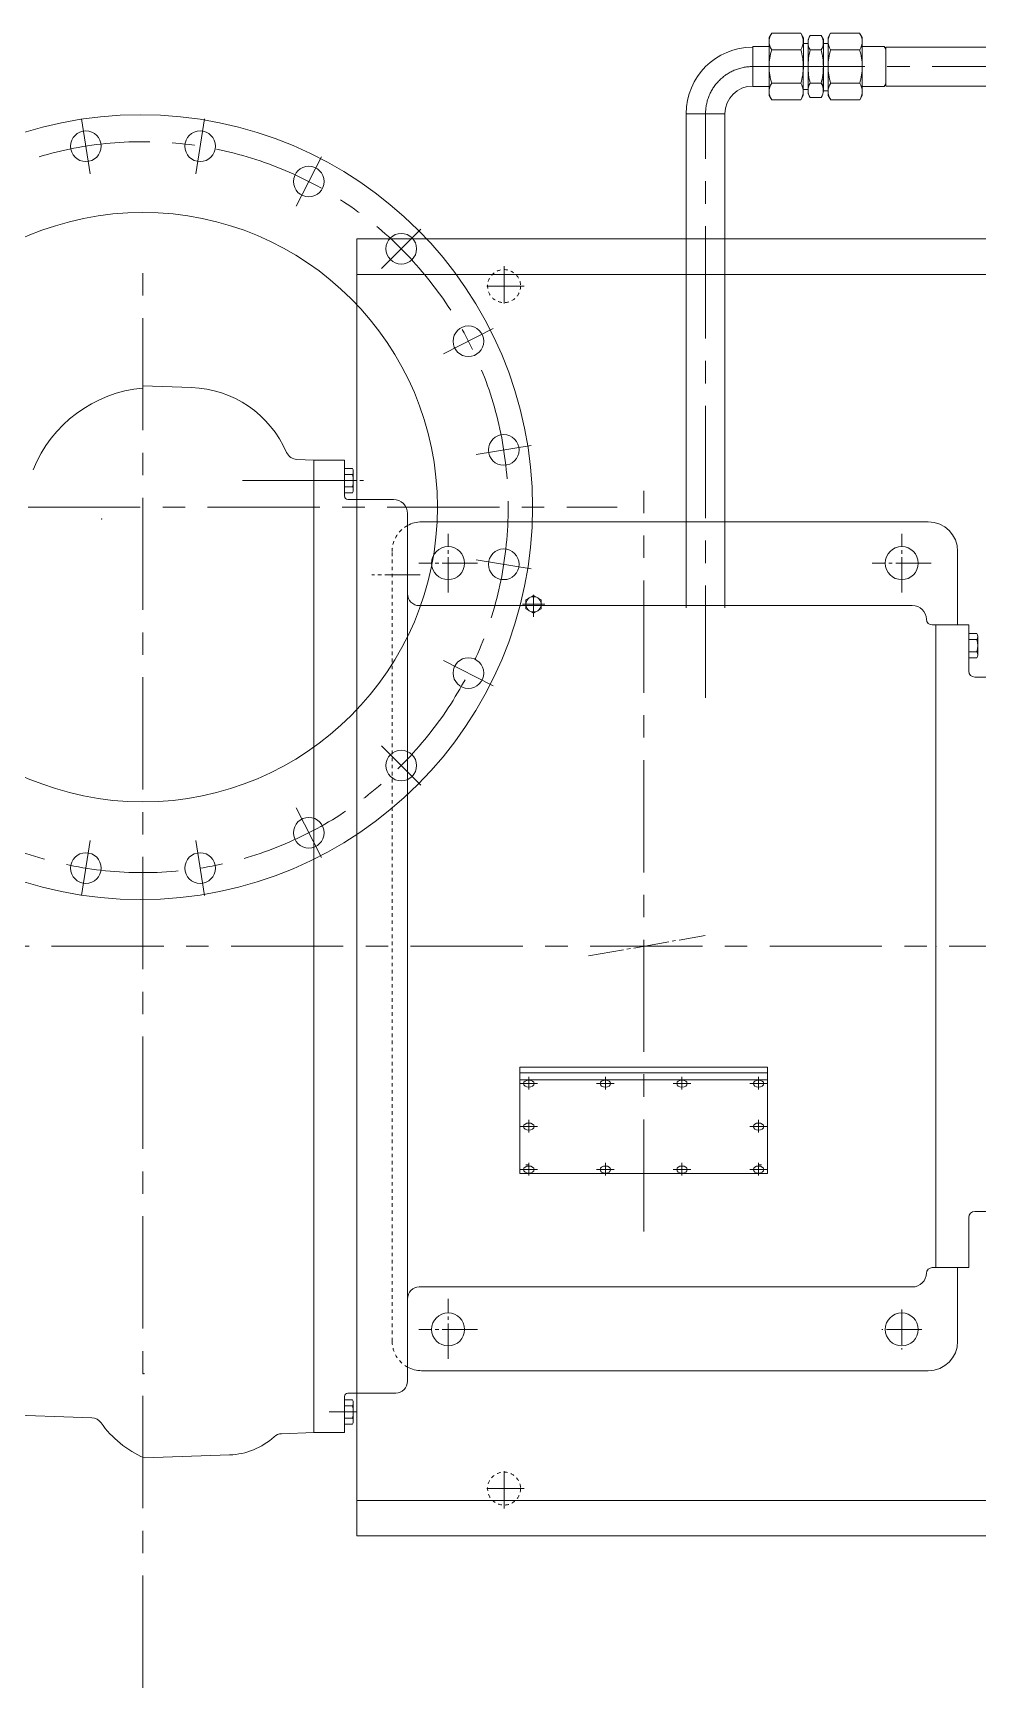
# Model space of a CAD drawing. Header units: inches. Extents: x 0 to 26418, y 0 to 20128.
# Drawn here: x 11710 to 12512, y 8148 to 9552 of the extents above; entities that cross this region are included whole.
import ezdxf

# ---------------------------------------------------------------- set-up
doc = ezdxf.new("R2010")
doc.units = ezdxf.units.IN
doc.header["$MEASUREMENT"] = 0
for name, pattern in [('CENTER', [50.8, 31.75, -6.35, 6.35, -6.35]), ('EB_DASH', [6, 3, -3]), ('EB_DASHDOT', [39, 30, -3, 3, -3])]:
    doc.linetypes.add(name, pattern=pattern)
for name, color, linetype, lineweight in [('CAXA1', 5, 'CENTER', 5), ('CAXAEB0', 7, 'Continuous', 5), ('CAXA中心线层', 5, 'CENTER', 5), ('CAXA细实线层', 7, 'Continuous', 5), ('CAXA虚线层', 96, 'EB_DASH', 5)]:
    doc.layers.add(name, color=color, linetype=linetype, lineweight=lineweight)

msp = doc.modelspace()

# ---------------------------------------------------------------- linework, layer by layer
at = {"color": 7, "lineweight": 5}
for p, q in [((12334.82, 9547.82), (12334.8, 9523.31)), ((12334.82, 9547.82), (12337.01, 9551.61)), ((12337.01, 9551.61), (12361.63, 9551.58)), ((12363.82, 9547.79), (12361.63, 9551.58)), ((12363.82, 9547.79), (12363.82, 9542.78)), ((12367.82, 9546.28), (12369.73, 9549.58)), ((12367.82, 9546.28), (12367.82, 9542.78)), ((12369.73, 9549.58), (12378.92, 9549.57)), ((12380.82, 9546.27), (12378.92, 9549.57)), ((12380.82, 9546.27), (12380.81, 9539.77)), ((12384.8, 9547.88), (12386.99, 9551.67)), ((12384.8, 9547.88), (12384.8, 9542.87)), ((12411.61, 9551.68), (12386.99, 9551.67)), ((12413.8, 9547.89), (12411.61, 9551.68)), ((12413.8, 9547.89), (12413.81, 9523.36)), ((12320.8, 9540.32), (12334.81, 9540.31)), ((12320.8, 9540.32), (12320.8, 9506.32)), ((12320.8, 9506.77), (12320.8, 9540.06)), ((12336.97, 9537.46), (12361.6, 9537.48)), ((12363.78, 9498.77), (12363.82, 9542.78)), ((12363.82, 9542.78), (12367.82, 9542.78)), ((12367.78, 9500.28), (12367.8, 9542.78)), ((12369.69, 9537.41), (12378.88, 9537.42)), ((12380.8, 9544.27), (12380.8, 9502.27)), ((12380.8, 9502.77), (12380.8, 9543.77)), ((12384.8, 9542.87), (12380.8, 9542.87)), ((12384.82, 9498.86), (12384.8, 9542.87)), ((12411.62, 9537.53), (12387, 9537.52)), ((12432.52, 9540.38), (12413.81, 9540.38)), ((12433.87, 9538.05), (12432.52, 9540.39)), ((12433.87, 9539.82), (12433.88, 9506.82)), ((12433.87, 9539.77), (12643.29, 9539.77)), ((12334.8, 9523.31), (12334.78, 9498.8)), ((12380.8, 9523.27), (12380.78, 9503.04)), ((12413.81, 9523.38), (12413.82, 9498.87)), ((12310.8, 9509.81), (12310.8, 9509.78)), ((12310.8, 9504.8), (12310.8, 9504.77)), ((12310.8, 9504.8), (12310.8, 9504.77)), ((12320.8, 9506.32), (12334.78, 9506.31)), ((12336.97, 9509.16), (12361.6, 9509.13)), ((12363.78, 9503.78), (12367.78, 9503.78)), ((12369.69, 9509.13), (12378.88, 9509.12)), ((12411.63, 9509.23), (12387, 9509.22)), ((12432.53, 9506.38), (12413.82, 9506.38)), ((12433.88, 9508.72), (12432.53, 9506.38)), ((12433.88, 9506.77), (12643.26, 9506.77)), ((12334.78, 9498.8), (12336.96, 9495.01)), ((12336.96, 9495.01), (12361.58, 9494.98)), ((12363.78, 9498.77), (12361.58, 9494.98)), ((12367.78, 9500.28), (12369.68, 9496.98)), ((12369.68, 9496.98), (12378.87, 9496.97)), ((12380.8, 9502.77), (12384.83, 9502.77)), ((12384.82, 9498.86), (12387.01, 9495.07)), ((12411.63, 9495.08), (12387.01, 9495.07)), ((12413.82, 9498.87), (12411.63, 9495.08)), ((12297.3, 9483.27), (12264.3, 9483.27)), ((12264.3, 9064.08), (12264.3, 9483.27)), ((12297.3, 9064.08), (12297.3, 9483.27)), ((11984.8, 9156.04), (11984.8, 9377.04)), ((11984.8, 9377.04), (14534.8, 9377.04)), ((11984.8, 9347.04), (14534.8, 9347.04)), ((11948.3, 9189.54), (11974.3, 9189.54)), ((11948.3, 8364.54), (11948.3, 9189.54)), ((11974.3, 9189.54), (11974.3, 9159.04)), ((11977.3, 9156.04), (12015.8, 9156.04)), ((12027.8, 9144.04), (12027.8, 8673.04)), ((12039.8, 9137.04), (12469.8, 9137.04)), ((12494.8, 9112.04), (12494.8, 9049.58)), ((12456.3, 9066.04), (12037.8, 9066.04)), ((12473.29, 9049.58), (12504.3, 9049.58)), ((12476.3, 9014.58), (12476.3, 9049.58)), ((12476.3, 8504.5), (12476.3, 9049.58)), ((12504.3, 9049.58), (12504.3, 9010.4)), ((12511.03, 9042.48), (12504.3, 9042.48)), ((12511.03, 9037.28), (12504.3, 9037.28)), ((12511.03, 9026.89), (12504.3, 9026.89)), ((12511.8, 9039.88), (12511.8, 9024.29)), ((12511.03, 9021.69), (12504.3, 9021.69)), ((12509.3, 9005.4), (12561.3, 9005.4)), ((12027.8, 8470.56), (12027.8, 8673.04)), ((12123.3, 8674.54), (12333.3, 8674.54)), ((12123.3, 8584.34), (12123.3, 8674.54)), ((12123.3, 8669.8), (12333.3, 8669.8)), ((12123.3, 8663.82), (12333.3, 8663.82)), ((12130.8, 8655.44), (12130.8, 8666.25)), ((12195.8, 8655.44), (12195.8, 8666.25)), ((12228.3, 8652.58), (12228.3, 8668.54)), ((12260.8, 8655.44), (12260.8, 8666.25)), ((12325.8, 8655.44), (12325.8, 8666.25)), ((12333.3, 8584.34), (12333.3, 8674.54)), ((12123.3, 8660.56), (12138.3, 8660.56)), ((12123.3, 8660.56), (12138.3, 8660.56)), ((12188.3, 8660.56), (12203.3, 8660.56)), ((12188.3, 8660.56), (12203.3, 8660.56)), ((12253.3, 8660.56), (12268.3, 8660.56)), ((12253.3, 8660.56), (12268.3, 8660.56)), ((12318.3, 8660.56), (12333.3, 8660.56)), ((12318.3, 8660.56), (12333.3, 8660.56)), ((12123.3, 8624.15), (12138.3, 8624.15)), ((12123.3, 8624.15), (12138.3, 8624.15)), ((12130.8, 8619.03), (12130.8, 8629.83)), ((12318.3, 8624.14), (12333.3, 8624.14)), ((12318.3, 8624.14), (12333.3, 8624.14)), ((12325.8, 8619.02), (12325.8, 8629.82)), ((12128.3, 8591.58), (12130.8, 8591.58)), ((12130.8, 8582.53), (12130.8, 8593.34)), ((12195.8, 8582.53), (12195.8, 8593.34)), ((12260.8, 8582.53), (12260.8, 8593.34)), ((12325.8, 8582.53), (12325.8, 8593.34)), ((12325.8, 8591.58), (12328.3, 8591.58)), ((12123.3, 8587.65), (12138.3, 8587.65)), ((12123.3, 8587.65), (12138.3, 8587.65)), ((12123.3, 8584.34), (12333.3, 8584.34)), ((12188.3, 8587.65), (12203.3, 8587.65)), ((12188.3, 8587.65), (12203.3, 8587.65)), ((12253.3, 8587.65), (12268.3, 8587.65)), ((12253.3, 8587.65), (12268.3, 8587.65)), ((12318.3, 8587.65), (12333.3, 8587.65)), ((12318.3, 8587.65), (12333.3, 8587.65)), ((12561.3, 8552.04), (12509.3, 8552.04)), ((12510.3, 8552.04), (12510.3, 8552.02)), ((12504.3, 8504.5), (12504.3, 8547.04)), ((12473.29, 8504.5), (12504.3, 8504.5)), ((12494.8, 8442.04), (12494.8, 8504.5)), ((12456.3, 8488.04), (12037.8, 8488.04)), ((12027.8, 8408.04), (12027.8, 8470.56)), ((12039.8, 8417.04), (12469.8, 8417.04)), ((11974.3, 8364.54), (11974.3, 8395.04)), ((11977.3, 8398.04), (12017.8, 8398.04)), ((11984.8, 8277.04), (11984.8, 8398.04)), ((11948.3, 8364.54), (11974.3, 8364.54)), ((11984.8, 8307.04), (14534.8, 8307.04)), ((11984.8, 8277.04), (14534.8, 8277.04))]:
    msp.add_line(p, q, dxfattribs=at)
for centre, radius in [((11801.15, 9149.54), 332.85), ((11754.8, 9455.72), 13), ((11851.79, 9455.72), 13), ((11944.04, 9425.75), 13), ((11803.28, 9149.54), 250), ((12022.5, 9368.74), 13), ((12079.51, 9290.28), 13), ((12109.48, 9198.04), 13), ((12062.3, 9102.04), 14), ((12109.48, 9101.05), 13), ((12447.3, 9102.04), 14), ((12079.51, 9008.8), 13), ((12022.5, 8930.34), 13), ((11944.04, 8873.33), 13), ((11754.8, 8843.36), 13), ((11851.79, 8843.36), 13), ((12062.3, 8452.04), 14), ((12447.3, 8452.04), 14)]:
    msp.add_circle(centre, radius, dxfattribs=at)
for centre, radius, start, end in [((12347.31, 9544.54), 12.53, 145.66719, 214.43568), ((12351.25, 9544.55), 12.53, 325.66719, 34.43568), ((12378.42, 9543.49), 10.64, 145.22625, 214.87662), ((12370.14, 9543.48), 10.64, 325.22625, 34.87662), ((12397.33, 9544.6), 12.53, 145.63425, 214.40275), ((12401.28, 9544.6), 12.53, 325.63425, 34.40275), ((12320.8, 9483.27), 56.5, 90, 180), ((12381.63, 9523.35), 46.83, 162.46348, 180.05143), ((12316.97, 9523.29), 46.83, 0.05143, 17.63939), ((12421.3, 9523.3), 53.5, 164.71426, 180.05143), ((12327.3, 9523.22), 53.5, 0.05143, 15.38861), ((12431.64, 9523.38), 46.83, 162.43054, 180.0185), ((12366.98, 9523.36), 46.83, 0.0185, 17.60645), ((12381.63, 9523.27), 46.83, 179.94857, 197.53652), ((12316.97, 9523.32), 46.83, 342.36061, 359.94857), ((12421.3, 9523.23), 53.5, 179.94857, 195.28574), ((12327.3, 9523.31), 53.5, 344.61139, 359.94857), ((12431.64, 9523.38), 46.83, 180.01851, 197.60646), ((12366.98, 9523.36), 46.83, 342.43056, 0.01851), ((12320.8, 9483.27), 23.5, 90, 180), ((12347.31, 9502.07), 12.53, 145.56432, 214.33281), ((12351.25, 9502.07), 12.53, 325.56432, 34.33281), ((12378.42, 9503.04), 10.64, 145.12338, 214.77375), ((12370.14, 9503.05), 10.64, 325.12338, 34.77375), ((12397.35, 9502.15), 12.53, 145.63426, 214.40276), ((12401.29, 9502.15), 12.53, 325.63426, 34.40276), ((11977.3, 9159.04), 3, 180, 270), ((12015.8, 9144.04), 12, 0, 90), ((12039.8, 9112.04), 25, 90, 118.69156), ((12469.8, 9112.04), 25, 0, 90), ((12037.8, 9076.04), 10, 180, 270), ((12456.3, 9054.04), 12, 1.84072, 90), ((12473.29, 9054.58), 5, 181.84069, 270.00001), ((12507.01, 9039.88), 4.79, 327.13277, 32.86723), ((12493.8, 9032.08), 18, 343.22135, 16.77865), ((12507.01, 9024.29), 4.79, 327.13277, 32.86723), ((12509.3, 9010.4), 5, 180, 270), ((12509.3, 8547.04), 5, 90, 180), ((12456.3, 8500.04), 12, 270, 360), ((12473.29, 8499.5), 5, 89.99999, 178.15931), ((12037.8, 8478.04), 10, 90, 180), ((12469.8, 8442.04), 25, 270, 360), ((12039.8, 8442.04), 25, 241.30844, 270), ((11977.3, 8395.04), 3, 90, 180), ((12017.8, 8408.04), 10, 270, 360)]:
    msp.add_arc(centre, radius, start, end, dxfattribs=at)
for centre in [(12130.8, 8660.56), (12195.8, 8660.56), (12260.8, 8660.56), (12325.8, 8660.56), (12130.8, 8624.15), (12325.8, 8624.14), (12130.8, 8587.65), (12195.8, 8587.65), (12260.8, 8587.65), (12325.8, 8587.65)]:
    msp.add_ellipse(centre, major_axis=(-4.5, 0), ratio=0.6622222, dxfattribs=at)
at = {"layer": 'CAXA1', "linetype": 'CENTER', "lineweight": 5, "ltscale": 3}
for p, q in [((12320.8, 9523.27), (12727.33, 9523.27)), ((11758.5, 9432.42), (11751.11, 9479.03)), ((11848.1, 9432.42), (11855.48, 9479.03)), ((12280.8, 8987.8), (12280.8, 9483.27)), ((11933.32, 9404.73), (11954.75, 9446.78)), ((12005.82, 9352.06), (12039.19, 9385.43)), ((11803.3, 8147.94), (11803.3, 9349.62)), ((12058.48, 9279.57), (12100.54, 9300.99)), ((12086.17, 9194.34), (12132.79, 9201.73)), ((12228.3, 8534.97), (12228.3, 9163.34)), ((11400.93, 9149.54), (12205.67, 9149.54)), ((12086.17, 9104.74), (12132.79, 9097.36)), ((12058.48, 9019.52), (12100.54, 8998.09)), ((12005.82, 8947.02), (12039.19, 8913.65)), ((11933.32, 8894.36), (11954.75, 8852.3)), ((11758.5, 8866.67), (11751.11, 8820.05)), ((11848.1, 8866.67), (11855.48, 8820.05)), ((12735.29, 8777.04), (9638.5, 8777.04))]:
    msp.add_line(p, q, dxfattribs=at)
msp.add_circle((11803.3, 9149.54), 310, dxfattribs=at)
msp.add_arc((12320.8, 9483.27), 40, 90, 180, dxfattribs=at)
at = {"layer": 'CAXAEB0', "color": 7, "lineweight": 5}
for p, q in [((11974.3, 9161.65), (11974.3, 9182.44)), ((11981.03, 9182.44), (11974.3, 9182.44)), ((11974.3, 9166.04), (11974.3, 9178.04)), ((11981.03, 9177.24), (11974.3, 9177.24)), ((11981.03, 9166.85), (11974.3, 9166.85)), ((11981.8, 9164.25), (11981.8, 9179.84)), ((11981.03, 9161.65), (11974.3, 9161.65)), ((12128.33, 9070.87), (12134.83, 9074.62)), ((12128.33, 9063.36), (12128.33, 9070.87)), ((12134.83, 9074.62), (12141.33, 9070.87)), ((12141.33, 9063.36), (12141.33, 9070.87)), ((12134.83, 9059.61), (12128.33, 9063.36)), ((12141.33, 9063.36), (12134.83, 9059.61)), ((12504.3, 9042.48), (12504.3, 9021.69)), ((12504.3, 9038.08), (12504.3, 9026.08)), ((11974.3, 8392.44), (11974.3, 8371.65)), ((11981.03, 8392.44), (11974.3, 8392.44)), ((11974.3, 8388.04), (11974.3, 8376.04)), ((11981.03, 8387.24), (11974.3, 8387.24)), ((11981.8, 8389.84), (11981.8, 8374.25)), ((11981.03, 8376.85), (11974.3, 8376.85)), ((11981.03, 8371.65), (11974.3, 8371.65))]:
    msp.add_line(p, q, dxfattribs=at)
msp.add_circle((12134.83, 9067.11), 6.5, dxfattribs=at)
for centre, radius, start, end in [((11977.01, 9179.84), 4.79, 327.13277, 32.86723), ((11963.8, 9172.04), 18, 343.22135, 16.77865), ((11977.01, 9164.25), 4.79, 327.13277, 32.86723), ((11977.01, 8389.84), 4.79, 327.13277, 32.86723), ((11963.8, 8382.04), 18, 343.22135, 16.77865), ((11977.01, 8374.25), 4.79, 327.13277, 32.86723)]:
    msp.add_arc(centre, radius, start, end, dxfattribs=at)
at = {"layer": 'CAXAEB0', "color": 7, "linetype": 'Continuous', "lineweight": 5}
for p in [(11768.3, 9139.54), (11768.3, 9139.54), (12476.3, 8777.04), (12476.3, 8777.04), (11803.3, 8414.54), (11804.3, 8414.54)]:
    msp.add_point(p, dxfattribs=at)
at = {"layer": 'CAXA中心线层', "lineweight": 5}
for p, q in [((12109.8, 9354.04), (12109.8, 9320.04)), ((12126.8, 9337.04), (12092.8, 9337.04)), ((12109.8, 8300.04), (12109.8, 8334.04)), ((12126.8, 8317.04), (12092.8, 8317.04))]:
    msp.add_line(p, q, dxfattribs=at)
at = {"layer": 'CAXA中心线层', "linetype": 'EB_DASHDOT', "lineweight": 5}
for p, q in [((11887.68, 9172.04), (11954.27, 9172.04)), ((11915.48, 9172.04), (11992.87, 9172.04)), ((11984.8, 9172.04), (11926.3, 9172.04)), ((11951.66, 9172.04), (11928.3, 9172.04)), ((11951.66, 9172.04), (11928.3, 9172.04)), ((12062.3, 9077.04), (12062.3, 9127.04)), ((12447.3, 9077.04), (12447.3, 9127.04)), ((12087.3, 9102.04), (12037.3, 9102.04)), ((12472.3, 9102.04), (12422.3, 9102.04)), ((12038.71, 9092.04), (11997.65, 9092.04)), ((12134.83, 9075.12), (12134.83, 9056.61)), ((12144.33, 9067.11), (12125.33, 9067.11)), ((12181.56, 8768.8), (12280.57, 8786.26)), ((12062.3, 8427.04), (12062.3, 8478.04)), ((12447.3, 8469.04), (12447.3, 8435.04)), ((12087.3, 8452.04), (12037.3, 8452.04)), ((12464.3, 8452.04), (12430.3, 8452.04)), ((11984.81, 8382.04), (11961.45, 8382.04))]:
    msp.add_line(p, q, dxfattribs=at)
at = {"layer": 'CAXA细实线层', "color": 7, "linetype": 'Continuous', "lineweight": 5}
for p, q in [((11844.49, 9250.98), (11803.1, 9252.43)), ((11948.3, 9189.54), (11934.02, 9190.04)), ((11948.3, 9189.54), (11934.02, 9190.04)), ((11948.3, 9189.54), (11940.97, 9189.79)), ((11658.3, 8380.54), (11759.91, 8376.99)), ((11948.3, 8364.54), (11920.98, 8363.59)), ((11876.86, 8345.58), (11804.28, 8343.05))]:
    msp.add_line(p, q, dxfattribs=at)
at = {"layer": 'CAXA细实线层', "color": 7, "lineweight": 5}
msp.add_line((11984.8, 8398.04), (11984.8, 9156.04), dxfattribs=at)
at = {"layer": 'CAXA细实线层', "color": 7, "linetype": 'Continuous', "lineweight": 5}
for centre, radius, start, end in [((11841.3, 9159.54), 91.5, 23.51191, 88), ((11813.4, 9139.54), 111.5, 95.19715, 158.01197), ((11934.37, 9200.03), 10, 203.51191, 268), ((11759.56, 8367), 10, 35.66041, 88), ((11840.81, 8425.3), 90, 215.6604, 246.05037), ((11874.8, 8404.54), 59, 272, 312.40692), ((11921.33, 8353.6), 10, 92.00001, 132.40689)]:
    msp.add_arc(centre, radius, start, end, dxfattribs=at)
at = {"layer": 'CAXA虚线层', "color": 7, "linetype": 'EB_DASH', "lineweight": 5}
msp.add_line((12014.8, 8442.04), (12014.8, 9112.04), dxfattribs=at)
for centre in [(12109.8, 9337.04), (12109.8, 8317.04)]:
    msp.add_circle(centre, 14, dxfattribs=at)
for centre, start, end in [((12039.8, 9112.04), 118.69156, 180), ((12039.8, 8442.04), 180, 241.30844)]:
    msp.add_arc(centre, 25, start, end, dxfattribs=at)

doc.saveas('drawing.dxf')
